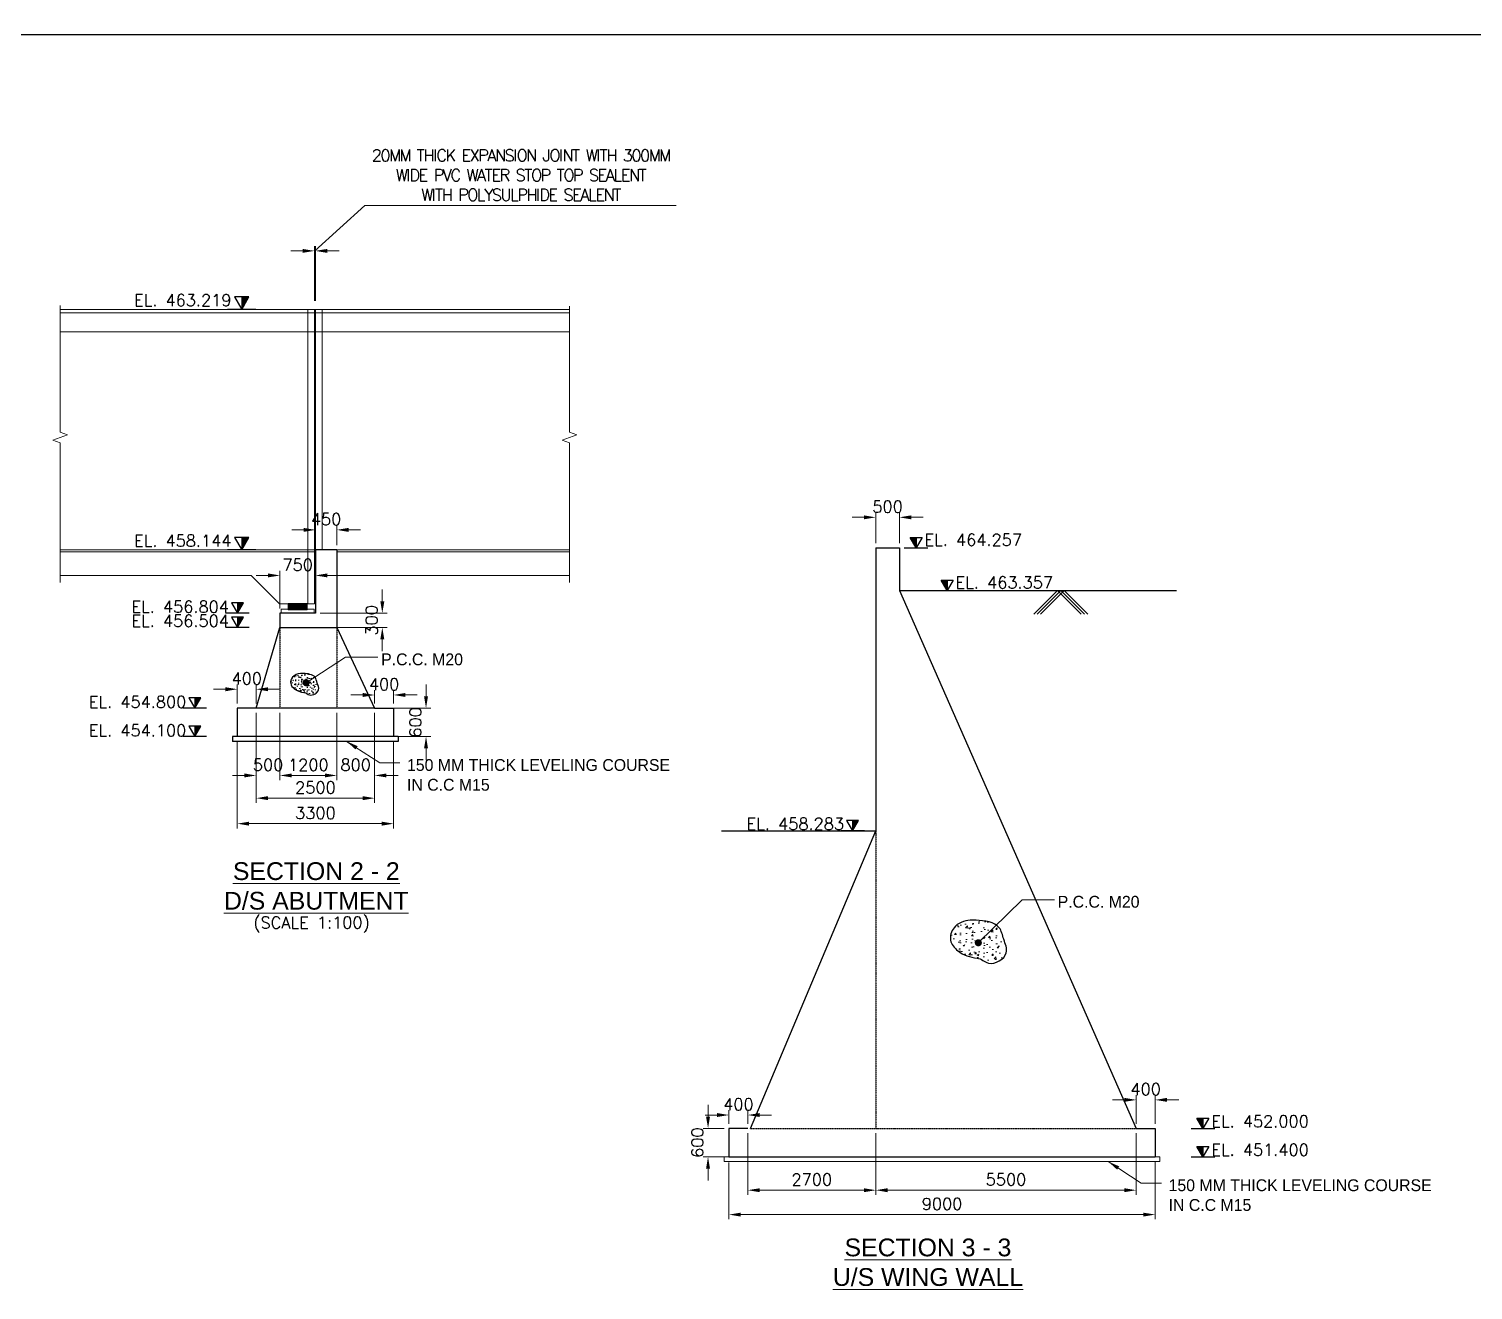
# Model space of a CAD drawing. Extents: x 2542500 to 2835796, y -294794 to -159040.
# Drawn here: x 2695415 to 2725910, y -255560 to -228938 of the extents above; entities that cross this region are included whole.
import ezdxf
from ezdxf.enums import TextEntityAlignment as Align

# ---------------------------------------------------------------- set-up
doc = ezdxf.new("R2010")
doc.units = 0
doc.header["$LTSCALE"] = 8
doc.header["$MEASUREMENT"] = 0
doc.header["$PDMODE"] = 35
doc.linetypes.add('DASHED', pattern=[0.75, 0.5, -0.25])
doc.linetypes.add('HIDDEN', pattern=[0.375, 0.25, -0.125])
doc.layers.get('0').update_dxf_attribs({"color": 22, "linetype": 'CONTINUOUS'})
doc.layers.get('DEFPOINTS').update_dxf_attribs({"linetype": 'CONTINUOUS'})
doc.layers.add('BASE PLATE', color=6, linetype='CONTINUOUS')
doc.layers.add('PUMP', color=4, linetype='CONTINUOUS')
for name, color, linetype, lineweight in [('BEARING', 150, 'CONTINUOUS', 20), ('CON-2', 1, 'CONTINUOUS', 30), ('HATCH SOLID', 253, 'CONTINUOUS', 5), ('LEVEL', 6, 'CONTINUOUS', 20), ('P.C.C', 105, 'CONTINUOUS', 9), ('R_DASHED', 183, 'HIDDEN', 9), ('R_DIMENSION', 8, 'CONTINUOUS', 15), ('R_HATCH SOLID', 253, 'CONTINUOUS', 5), ('R_TEXT G', 7, 'CONTINUOUS', 18), ('SEC MARK', 1, 'CONTINUOUS', 25), ('TEXT', 4, 'CONTINUOUS', 15)]:
    doc.layers.add(name, color=color, linetype=linetype, lineweight=lineweight)
doc.layers.add('R_HATCH', color=7, linetype='CONTINUOUS', lineweight=9, true_color=0xd1d1ff)
doc.styles.add('ARIEL', font='arial.ttf')
doc.styles.add('ROMANDS', font='romand.shx')
doc.styles.add('ROMANS', font='romans.shx')
doc.styles.get("Standard").update_dxf_attribs({"font": ''})
doc.styles.get('Standard').set_extended_font_data('Univers')
doc.dimstyles.new('DIM-75', dxfattribs={"dimscale": 75, "dimtxt": 2, "dimasz": 2, "dimexe": 1, "dimexo": 1, "dimgap": 1, "dimtad": 1, "dimdec": 0, "dimzin": 0, "dimdsep": 46, "dimtxsty": 'ROMANS', "dimcen": 1, "dimclrd": 256, "dimclre": 256, "dimclrt": 7, "dimadec": 0, "dimazin": 0, "dimtfac": 1, "dimtdec": 0, "dimtofl": 0, "dimtmove": 0, "dimatfit": 3, "dimfxl": 1, "dimtolj": 1, "dimtzin": 0, "dimlwd": 9, "dimlwe": 5, "dimarcsym": 0})
doc.dimstyles.new('DIM-75$0', dxfattribs={"dimscale": 75, "dimtxt": 2, "dimasz": 2, "dimexe": 1, "dimexo": 1, "dimgap": 1, "dimtad": 1, "dimdec": 0, "dimzin": 0, "dimdsep": 46, "dimtxsty": 'ROMANS', "dimcen": 1, "dimclrd": 256, "dimclre": 256, "dimclrt": 7, "dimadec": 0, "dimazin": 0, "dimtfac": 1, "dimtdec": 0, "dimtofl": 0, "dimtmove": 0, "dimatfit": 3, "dimfxl": 1, "dimtolj": 1, "dimtzin": 0, "dimlwd": 9, "dimlwe": 5, "dimarcsym": 0})

# ---------------------------------------------------------------- blocks, each defined once
blk = doc.blocks.new('A$C71181FDA')
at = {"layer": 'HATCH SOLID', "ltscale": 100}
blk.add_hatch(color=256, dxfattribs=at).paths.add_polyline_path([(948, 0), (948, 828), (474, 828)])
at = {"layer": 'SEC MARK'}
for p, q in [((0, 0), (1896, 0)), ((948, 828), (948, 0))]:
    blk.add_line(p, q, dxfattribs=at)
blk.add_lwpolyline([(948, 0), (474, 828), (1422, 828), (948, 0)], dxfattribs=at)
blk = doc.blocks.new('*D191')
at = {"layer": 'DEFPOINTS', "color": 0, "ltscale": 0.13}
for p in [(2701466, -239513), (2701466, -239933), (2701916, -239933)]:
    blk.add_point(p, dxfattribs=at)
at = {"layer": 'R_DIMENSION', "lineweight": 9, "ltscale": 0.13}
for p, q in [((2701216, -239513), (2700966, -239513)), ((2702166, -239513), (2702416, -239513))]:
    blk.add_line(p, q, dxfattribs=at)
at = {"layer": 'R_DIMENSION', "lineweight": 5, "ltscale": 0.13}
for p, q in [((2701466, -239833), (2701466, -239413)), ((2701916, -239833), (2701916, -239413))]:
    blk.add_line(p, q, dxfattribs=at)
at = {"layer": 'R_DIMENSION', "ltscale": 0.13}
for points in [[(2701216, -239472), (2701216, -239555), (2701466, -239513)], [(2702166, -239472), (2702166, -239555), (2701916, -239513)]]:
    blk.add_solid(points, dxfattribs=at)
at = {"layer": 'R_DIMENSION', "color": 7, "lineweight": 13, "ltscale": 0.13, "insert": (2701691, -239288), "char_height": 250, "attachment_point": 5, "style": 'ROMANS'}
blk.add_mtext('\\A1;450', dxfattribs=at)
blk = doc.blocks.new('*D192')
at = {"layer": 'DEFPOINTS', "color": 0, "ltscale": 0.13}
for p in [(2701466, -239933), (2701466, -240475), (2700716, -241273)]:
    blk.add_point(p, dxfattribs=at)
at = {"layer": 'R_DIMENSION', "lineweight": 5, "ltscale": 0.13}
for p, q in [((2701466, -240033), (2701466, -240575)), ((2700716, -241173), (2700716, -240375))]:
    blk.add_line(p, q, dxfattribs=at)
at = {"layer": 'R_DIMENSION', "lineweight": 9, "ltscale": 0.13}
for p, q in [((2700466, -240475), (2700216, -240475)), ((2701716, -240475), (2701966, -240475))]:
    blk.add_line(p, q, dxfattribs=at)
at = {"layer": 'R_DIMENSION', "ltscale": 0.13}
for points in [[(2700466, -240433), (2700466, -240516), (2700716, -240475)], [(2701716, -240433), (2701716, -240516), (2701466, -240475)]]:
    blk.add_solid(points, dxfattribs=at)
at = {"layer": 'R_DIMENSION', "color": 7, "lineweight": 13, "ltscale": 0.13, "insert": (2701091, -240250), "char_height": 250, "attachment_point": 5, "style": 'ROMANS'}
blk.add_mtext('\\A1;750', dxfattribs=at)
blk = doc.blocks.new('*D184')
at = {"layer": 'DEFPOINTS', "color": 0, "ltscale": 0.13}
for p in [(2701916, -243277), (2702716, -243277), (2701916, -244697)]:
    blk.add_point(p, dxfattribs=at)
at = {"layer": 'R_DIMENSION', "lineweight": 5, "ltscale": 0.13}
for p, q in [((2701916, -243377), (2701916, -244797)), ((2702716, -243377), (2702716, -244797))]:
    blk.add_line(p, q, dxfattribs=at)
at = {"layer": 'R_DIMENSION', "lineweight": 9, "ltscale": 0.13}
for p, q in [((2701666, -244697), (2701416, -244697)), ((2702966, -244697), (2703216, -244697))]:
    blk.add_line(p, q, dxfattribs=at)
at = {"layer": 'R_DIMENSION', "ltscale": 0.13}
for points in [[(2701666, -244655), (2701666, -244738), (2701916, -244697)], [(2702966, -244655), (2702966, -244738), (2702716, -244697)]]:
    blk.add_solid(points, dxfattribs=at)
at = {"layer": 'R_DIMENSION', "color": 7, "lineweight": 13, "ltscale": 0.13, "insert": (2702316, -244472), "char_height": 250, "attachment_point": 5, "style": 'ROMANS'}
blk.add_mtext('\\A1;800', dxfattribs=at)
blk = doc.blocks.new('*D185')
at = {"layer": 'DEFPOINTS', "color": 0, "ltscale": 0.13}
for p in [(2700716, -243277), (2701916, -243277), (2700716, -244697)]:
    blk.add_point(p, dxfattribs=at)
at = {"layer": 'R_DIMENSION', "lineweight": 5, "ltscale": 0.13}
for p, q in [((2700716, -243377), (2700716, -244797)), ((2701916, -243377), (2701916, -244797))]:
    blk.add_line(p, q, dxfattribs=at)
at = {"layer": 'R_DIMENSION', "lineweight": 9, "ltscale": 0.13}
blk.add_line((2701666, -244697), (2700966, -244697), dxfattribs=at)
at = {"layer": 'R_DIMENSION', "ltscale": 0.13}
for points in [[(2700966, -244655), (2700966, -244738), (2700716, -244697)], [(2701666, -244655), (2701666, -244738), (2701916, -244697)]]:
    blk.add_solid(points, dxfattribs=at)
at = {"layer": 'R_DIMENSION', "color": 7, "lineweight": 13, "ltscale": 0.13, "insert": (2701316, -244472), "char_height": 250, "attachment_point": 5, "style": 'ROMANS'}
blk.add_mtext('\\A1;1200', dxfattribs=at)
blk = doc.blocks.new('*D186')
at = {"layer": 'DEFPOINTS', "color": 0, "ltscale": 0.13}
for p in [(2700216, -243277), (2700716, -243277), (2700216, -244697)]:
    blk.add_point(p, dxfattribs=at)
at = {"layer": 'R_DIMENSION', "lineweight": 5, "ltscale": 0.13}
for p, q in [((2700216, -243377), (2700216, -244797)), ((2700716, -243377), (2700716, -244797))]:
    blk.add_line(p, q, dxfattribs=at)
at = {"layer": 'R_DIMENSION', "lineweight": 9, "ltscale": 0.13}
for p, q in [((2699966, -244697), (2699716, -244697)), ((2700966, -244697), (2701216, -244697))]:
    blk.add_line(p, q, dxfattribs=at)
at = {"layer": 'R_DIMENSION', "ltscale": 0.13}
for points in [[(2699966, -244655), (2699966, -244738), (2700216, -244697)], [(2700966, -244655), (2700966, -244738), (2700716, -244697)]]:
    blk.add_solid(points, dxfattribs=at)
at = {"layer": 'R_DIMENSION', "color": 7, "lineweight": 13, "ltscale": 0.13, "insert": (2700466, -244472), "char_height": 250, "attachment_point": 5, "style": 'ROMANS'}
blk.add_mtext('\\A1;500', dxfattribs=at)
blk = doc.blocks.new('*D187')
at = {"layer": 'DEFPOINTS', "color": 0, "ltscale": 0.13}
for p in [(2703116, -242998), (2702716, -243277), (2703116, -243277)]:
    blk.add_point(p, dxfattribs=at)
at = {"layer": 'R_DIMENSION', "lineweight": 9, "ltscale": 0.13}
for p, q in [((2702466, -242998), (2702216, -242998)), ((2703366, -242998), (2703616, -242998))]:
    blk.add_line(p, q, dxfattribs=at)
at = {"layer": 'R_DIMENSION', "lineweight": 5, "ltscale": 0.13}
for p, q in [((2702716, -243177), (2702716, -242898)), ((2703116, -243177), (2703116, -242898))]:
    blk.add_line(p, q, dxfattribs=at)
at = {"layer": 'R_DIMENSION', "ltscale": 0.13}
for points in [[(2702466, -242956), (2702466, -243040), (2702716, -242998)], [(2703366, -242956), (2703366, -243040), (2703116, -242998)]]:
    blk.add_solid(points, dxfattribs=at)
at = {"layer": 'R_DIMENSION', "color": 7, "lineweight": 13, "ltscale": 0.13, "insert": (2702916, -242773), "char_height": 250, "attachment_point": 5, "style": 'ROMANS'}
blk.add_mtext('\\A1;400', dxfattribs=at)
blk = doc.blocks.new('*D188')
at = {"layer": 'DEFPOINTS', "color": 0, "ltscale": 0.13}
for p in [(2699816, -242877), (2699816, -243277), (2700216, -243277)]:
    blk.add_point(p, dxfattribs=at)
at = {"layer": 'R_DIMENSION', "lineweight": 9, "ltscale": 0.13}
for p, q in [((2699566, -242877), (2699316, -242877)), ((2700466, -242877), (2700716, -242877))]:
    blk.add_line(p, q, dxfattribs=at)
at = {"layer": 'R_DIMENSION', "lineweight": 5, "ltscale": 0.13}
for p, q in [((2699816, -243177), (2699816, -242777)), ((2700216, -243177), (2700216, -242777))]:
    blk.add_line(p, q, dxfattribs=at)
at = {"layer": 'R_DIMENSION', "ltscale": 0.13}
for points in [[(2699566, -242835), (2699566, -242919), (2699816, -242877)], [(2700466, -242835), (2700466, -242919), (2700216, -242877)]]:
    blk.add_solid(points, dxfattribs=at)
at = {"layer": 'R_DIMENSION', "color": 7, "lineweight": 13, "ltscale": 0.13, "insert": (2700016, -242652), "char_height": 250, "attachment_point": 5, "style": 'ROMANS'}
blk.add_mtext('\\A1;400', dxfattribs=at)
blk = doc.blocks.new('*D189')
at = {"layer": 'DEFPOINTS', "color": 0, "ltscale": 0.13}
for p in [(2699816, -243877), (2703116, -243877), (2699816, -245714)]:
    blk.add_point(p, dxfattribs=at)
at = {"layer": 'R_DIMENSION', "lineweight": 5, "ltscale": 0.13}
for p, q in [((2699816, -243977), (2699816, -245814)), ((2703116, -243977), (2703116, -245814))]:
    blk.add_line(p, q, dxfattribs=at)
at = {"layer": 'R_DIMENSION', "lineweight": 9, "ltscale": 0.13}
blk.add_line((2702866, -245714), (2700066, -245714), dxfattribs=at)
at = {"layer": 'R_DIMENSION', "ltscale": 0.13}
for points in [[(2700066, -245673), (2700066, -245756), (2699816, -245714)], [(2702866, -245673), (2702866, -245756), (2703116, -245714)]]:
    blk.add_solid(points, dxfattribs=at)
at = {"layer": 'R_DIMENSION', "color": 7, "lineweight": 13, "ltscale": 0.13, "insert": (2701466, -245489), "char_height": 250, "attachment_point": 5, "style": 'ROMANS'}
blk.add_mtext('\\A1;3300', dxfattribs=at)
blk = doc.blocks.new('*D190')
at = {"layer": 'DEFPOINTS', "color": 0, "ltscale": 0.13}
for p in [(2700216, -243277), (2702716, -243277), (2700216, -245176)]:
    blk.add_point(p, dxfattribs=at)
at = {"layer": 'R_DIMENSION', "lineweight": 5, "ltscale": 0.13}
for p, q in [((2700216, -243377), (2700216, -245276)), ((2702716, -243377), (2702716, -245276))]:
    blk.add_line(p, q, dxfattribs=at)
at = {"layer": 'R_DIMENSION', "lineweight": 9, "ltscale": 0.13}
blk.add_line((2702466, -245176), (2700466, -245176), dxfattribs=at)
at = {"layer": 'R_DIMENSION', "ltscale": 0.13}
for points in [[(2700466, -245134), (2700466, -245218), (2700216, -245176)], [(2702466, -245134), (2702466, -245218), (2702716, -245176)]]:
    blk.add_solid(points, dxfattribs=at)
at = {"layer": 'R_DIMENSION', "color": 7, "lineweight": 13, "ltscale": 0.13, "insert": (2701466, -244951), "char_height": 250, "attachment_point": 5, "style": 'ROMANS'}
blk.add_mtext('\\A1;2500', dxfattribs=at)
blk = doc.blocks.new('*D194')
at = {"layer": 'DEFPOINTS', "color": 0, "ltscale": 0.13}
for p in [(2701466, -241273), (2701466, -241573), (2702878, -241573)]:
    blk.add_point(p, dxfattribs=at)
at = {"layer": 'R_DIMENSION', "lineweight": 9, "ltscale": 0.13}
for p, q in [((2702878, -241023), (2702878, -240773)), ((2702878, -241823), (2702878, -242073))]:
    blk.add_line(p, q, dxfattribs=at)
at = {"layer": 'R_DIMENSION', "lineweight": 5, "ltscale": 0.13}
for p, q in [((2701566, -241273), (2702978, -241273)), ((2701566, -241573), (2702978, -241573))]:
    blk.add_line(p, q, dxfattribs=at)
at = {"layer": 'R_DIMENSION', "ltscale": 0.13}
for points in [[(2702836, -241023), (2702920, -241023), (2702878, -241273)], [(2702836, -241823), (2702920, -241823), (2702878, -241573)]]:
    blk.add_solid(points, dxfattribs=at)
at = {"layer": 'R_DIMENSION', "color": 7, "lineweight": 13, "ltscale": 0.13, "insert": (2702653, -241423), "char_height": 250, "attachment_point": 5, "rotation": 90, "style": 'ROMANS'}
blk.add_mtext('\\A1;300', dxfattribs=at)
blk = doc.blocks.new('*D196')
at = {"layer": 'DEFPOINTS', "color": 0, "ltscale": 0.13}
for p in [(2702916, -243277), (2702916, -243877), (2703801, -243877)]:
    blk.add_point(p, dxfattribs=at)
at = {"layer": 'R_DIMENSION', "lineweight": 9, "ltscale": 0.13}
for p, q in [((2703801, -243027), (2703801, -242777)), ((2703801, -244127), (2703801, -244377))]:
    blk.add_line(p, q, dxfattribs=at)
at = {"layer": 'R_DIMENSION', "lineweight": 5, "ltscale": 0.13}
for p, q in [((2703016, -243277), (2703901, -243277)), ((2703016, -243877), (2703901, -243877))]:
    blk.add_line(p, q, dxfattribs=at)
at = {"layer": 'R_DIMENSION', "ltscale": 0.13}
for points in [[(2703759, -243027), (2703843, -243027), (2703801, -243277)], [(2703759, -244127), (2703843, -244127), (2703801, -243877)]]:
    blk.add_solid(points, dxfattribs=at)
at = {"layer": 'R_DIMENSION', "color": 7, "lineweight": 13, "ltscale": 0.13, "insert": (2703576, -243577), "char_height": 250, "attachment_point": 5, "rotation": 90, "style": 'ROMANS'}
blk.add_mtext('\\A1;600', dxfattribs=at)
blk = doc.blocks.new('*D209')
at = {"layer": 'DEFPOINTS', "color": 0, "ltscale": 0.13}
for p in [(2710597, -252147), (2713297, -252147), (2713297, -253451)]:
    blk.add_point(p, dxfattribs=at)
at = {"layer": 'R_DIMENSION', "lineweight": 5, "ltscale": 0.13}
for p, q in [((2710597, -252247), (2710597, -253551)), ((2713297, -252247), (2713297, -253551))]:
    blk.add_line(p, q, dxfattribs=at)
at = {"layer": 'R_DIMENSION', "lineweight": 9, "ltscale": 0.13}
blk.add_line((2710847, -253451), (2713047, -253451), dxfattribs=at)
at = {"layer": 'R_DIMENSION', "ltscale": 0.13}
for points in [[(2710847, -253410), (2710847, -253493), (2710597, -253451)], [(2713047, -253410), (2713047, -253493), (2713297, -253451)]]:
    blk.add_solid(points, dxfattribs=at)
at = {"layer": 'R_DIMENSION', "color": 7, "lineweight": 13, "ltscale": 0.13, "insert": (2711947, -253226), "char_height": 250, "attachment_point": 5, "style": 'ROMANS'}
blk.add_mtext('\\A1;2700', dxfattribs=at)
blk = doc.blocks.new('*D210')
at = {"layer": 'DEFPOINTS', "color": 0, "ltscale": 0.13}
for p in [(2713297, -252147), (2718797, -252147), (2718797, -253451)]:
    blk.add_point(p, dxfattribs=at)
at = {"layer": 'R_DIMENSION', "lineweight": 5, "ltscale": 0.13}
for p, q in [((2713297, -252247), (2713297, -253551)), ((2718797, -252247), (2718797, -253551))]:
    blk.add_line(p, q, dxfattribs=at)
at = {"layer": 'R_DIMENSION', "lineweight": 9, "ltscale": 0.13}
blk.add_line((2713547, -253451), (2718547, -253451), dxfattribs=at)
at = {"layer": 'R_DIMENSION', "ltscale": 0.13}
for points in [[(2713547, -253410), (2713547, -253493), (2713297, -253451)], [(2718547, -253410), (2718547, -253493), (2718797, -253451)]]:
    blk.add_solid(points, dxfattribs=at)
at = {"layer": 'R_DIMENSION', "color": 7, "lineweight": 13, "ltscale": 0.13, "insert": (2716047, -253226), "char_height": 250, "attachment_point": 5, "style": 'ROMANS'}
blk.add_mtext('\\A1;5500', dxfattribs=at)
blk = doc.blocks.new('*D211')
at = {"layer": 'DEFPOINTS', "color": 0, "ltscale": 0.13}
for p in [(2719197, -251545), (2718797, -252147), (2719197, -252147)]:
    blk.add_point(p, dxfattribs=at)
at = {"layer": 'R_DIMENSION', "lineweight": 9, "ltscale": 0.13}
for p, q in [((2718547, -251545), (2718297, -251545)), ((2719447, -251545), (2719697, -251545))]:
    blk.add_line(p, q, dxfattribs=at)
at = {"layer": 'R_DIMENSION', "lineweight": 5, "ltscale": 0.13}
for p, q in [((2718797, -252047), (2718797, -251445)), ((2719197, -252047), (2719197, -251445))]:
    blk.add_line(p, q, dxfattribs=at)
at = {"layer": 'R_DIMENSION', "ltscale": 0.13}
for points in [[(2718547, -251503), (2718547, -251586), (2718797, -251545)], [(2719447, -251503), (2719447, -251586), (2719197, -251545)]]:
    blk.add_solid(points, dxfattribs=at)
at = {"layer": 'R_DIMENSION', "color": 7, "lineweight": 13, "ltscale": 0.13, "insert": (2718997, -251320), "char_height": 250, "attachment_point": 5, "style": 'ROMANS'}
blk.add_mtext('\\A1;400', dxfattribs=at)
blk = doc.blocks.new('*D212')
at = {"layer": 'DEFPOINTS', "color": 0, "ltscale": 0.13}
for p in [(2710197, -251864), (2710197, -252147), (2710597, -252147)]:
    blk.add_point(p, dxfattribs=at)
at = {"layer": 'R_DIMENSION', "lineweight": 9, "ltscale": 0.13}
for p, q in [((2709947, -251864), (2709697, -251864)), ((2710847, -251864), (2711097, -251864))]:
    blk.add_line(p, q, dxfattribs=at)
at = {"layer": 'R_DIMENSION', "lineweight": 5, "ltscale": 0.13}
for p, q in [((2710197, -252047), (2710197, -251764)), ((2710597, -252047), (2710597, -251764))]:
    blk.add_line(p, q, dxfattribs=at)
at = {"layer": 'R_DIMENSION', "ltscale": 0.13}
for points in [[(2709947, -251823), (2709947, -251906), (2710197, -251864)], [(2710847, -251823), (2710847, -251906), (2710597, -251864)]]:
    blk.add_solid(points, dxfattribs=at)
at = {"layer": 'R_DIMENSION', "color": 7, "lineweight": 13, "ltscale": 0.13, "insert": (2710397, -251639), "char_height": 250, "attachment_point": 5, "style": 'ROMANS'}
blk.add_mtext('\\A1;400', dxfattribs=at)
blk = doc.blocks.new('*D213')
at = {"layer": 'DEFPOINTS', "color": 0, "ltscale": 0.13}
for p in [(2710197, -252147), (2709756, -252747), (2710197, -252747)]:
    blk.add_point(p, dxfattribs=at)
at = {"layer": 'R_DIMENSION', "lineweight": 9, "ltscale": 0.13}
for p, q in [((2709756, -251897), (2709756, -251647)), ((2709756, -252997), (2709756, -253247))]:
    blk.add_line(p, q, dxfattribs=at)
at = {"layer": 'R_DIMENSION', "lineweight": 5, "ltscale": 0.13}
for p, q in [((2710097, -252147), (2709656, -252147)), ((2710097, -252747), (2709656, -252747))]:
    blk.add_line(p, q, dxfattribs=at)
at = {"layer": 'R_DIMENSION', "ltscale": 0.13}
for points in [[(2709714, -251897), (2709797, -251897), (2709756, -252147)], [(2709714, -252997), (2709797, -252997), (2709756, -252747)]]:
    blk.add_solid(points, dxfattribs=at)
at = {"layer": 'R_DIMENSION', "color": 7, "lineweight": 13, "ltscale": 0.13, "insert": (2709531, -252447), "char_height": 250, "attachment_point": 5, "rotation": 90, "style": 'ROMANS'}
blk.add_mtext('\\A1;600', dxfattribs=at)
blk = doc.blocks.new('*D214')
at = {"layer": 'DEFPOINTS', "color": 0, "ltscale": 0.13}
for p in [(2710197, -252764), (2719197, -252747), (2719197, -253966)]:
    blk.add_point(p, dxfattribs=at)
at = {"layer": 'R_DIMENSION', "lineweight": 5, "ltscale": 0.13}
for p, q in [((2710197, -252864), (2710197, -254066)), ((2719197, -252847), (2719197, -254066))]:
    blk.add_line(p, q, dxfattribs=at)
at = {"layer": 'R_DIMENSION', "lineweight": 9, "ltscale": 0.13}
blk.add_line((2710447, -253966), (2718947, -253966), dxfattribs=at)
at = {"layer": 'R_DIMENSION', "ltscale": 0.13}
for points in [[(2710447, -253925), (2710447, -254008), (2710197, -253966)], [(2718947, -253925), (2718947, -254008), (2719197, -253966)]]:
    blk.add_solid(points, dxfattribs=at)
at = {"layer": 'R_DIMENSION', "color": 7, "lineweight": 13, "ltscale": 0.13, "insert": (2714697, -253741), "char_height": 250, "attachment_point": 5, "style": 'ROMANS'}
blk.add_mtext('\\A1;9000', dxfattribs=at)
blk = doc.blocks.new('*D215')
at = {"layer": 'DEFPOINTS', "color": 0, "ltscale": 0.13}
for p in [(2713797, -239248), (2713297, -239894), (2713797, -239894)]:
    blk.add_point(p, dxfattribs=at)
at = {"layer": 'R_DIMENSION', "lineweight": 9, "ltscale": 0.13}
for p, q in [((2713047, -239248), (2712797, -239248)), ((2714047, -239248), (2714297, -239248))]:
    blk.add_line(p, q, dxfattribs=at)
at = {"layer": 'R_DIMENSION', "lineweight": 5, "ltscale": 0.13}
for p, q in [((2713297, -239794), (2713297, -239148)), ((2713797, -239794), (2713797, -239148))]:
    blk.add_line(p, q, dxfattribs=at)
at = {"layer": 'R_DIMENSION', "ltscale": 0.13}
for points in [[(2713047, -239207), (2713047, -239290), (2713297, -239248)], [(2714047, -239207), (2714047, -239290), (2713797, -239248)]]:
    blk.add_solid(points, dxfattribs=at)
at = {"layer": 'R_DIMENSION', "color": 7, "lineweight": 13, "ltscale": 0.13, "insert": (2713547, -239023), "char_height": 250, "attachment_point": 5, "style": 'ROMANS'}
blk.add_mtext('\\A1;500', dxfattribs=at)
blk = doc.blocks.new('A$C047D43C6')
at = {"lineweight": 13, "ltscale": 0.13, "flags": 128}
for points in [[(-5385, 450), (-5385, 3397), (-5231, 3453), (-5540, 3566), (-5385, 3622), (-5385, 6282)], [(-5385, 6215), (-20, 6215)], [(-5385, 6215), (-20, 6215)], [(-5385, 6140), (-20, 6140)], [(-20, 6140), (-5385, 6140)], [(-20, 6215), (-20, 0)], [(0, 6215), (0, 0)], [(0, 6215), (5373, 6215)], [(5373, 6140), (0, 6140)], [(5373, 450), (5373, 3397), (5527, 3453), (5218, 3566), (5373, 3622), (5373, 6297)], [(-5385, 5740), (-20, 5740)], [(-20, 5740), (-5385, 5740)], [(5373, 5740), (0, 5740)], [(-5385, 1140), (-20, 1140)], [(-5385, 1100), (-470, 1100)], [(-470, 1140), (-470, 600)], [(5373, 1140), (0, 1140)], [(5373, 1100), (0, 1100)], [(-5385, 600), (-470, 600)], [(1340, 600), (740, 0)], [(5373, 600), (1340, 600)], [(740, 0), (0, 0)]]:
    blk.add_lwpolyline(points, dxfattribs=at)
at = {"layer": 'R_DASHED', "flags": 128}
blk.add_lwpolyline([(-160, 1140), (-160, 6215), (140, 6215), (140, 0), (0, 0)], dxfattribs=at)
blk = doc.blocks.new('*D316')
at = {"layer": 'DEFPOINTS', "color": 0, "ltscale": 0.13}
for p in [(2701466, -233624), (2701446, -234775), (2701466, -234775)]:
    blk.add_point(p, dxfattribs=at)
at = {"layer": 'R_DIMENSION', "lineweight": 9, "ltscale": 0.13}
for p, q in [((2701456, -233624), (2702511, -232667)), ((2702511, -232667), (2709083, -232667)), ((2701196, -233624), (2700946, -233624)), ((2701446, -233624), (2701466, -233624)), ((2701716, -233624), (2701966, -233624))]:
    blk.add_line(p, q, dxfattribs=at)
at = {"layer": 'R_DIMENSION', "lineweight": 5, "ltscale": 0.13}
for p, q in [((2701446, -234675), (2701446, -233524)), ((2701466, -234675), (2701466, -233524))]:
    blk.add_line(p, q, dxfattribs=at)
at = {"layer": 'R_DIMENSION', "ltscale": 0.13}
for points in [[(2701196, -233583), (2701196, -233666), (2701446, -233624)], [(2701716, -233583), (2701716, -233666), (2701466, -233624)]]:
    blk.add_solid(points, dxfattribs=at)
at = {"layer": 'R_DIMENSION', "color": 7, "lineweight": 13, "ltscale": 0.13, "insert": (2705797, -232025), "char_height": 250, "attachment_point": 5, "style": 'ROMANS'}
blk.add_mtext('\\A1;{\\T0.75;20MM THICK EXPANSION JOINT WITH 300MM \\PWIDE PVC WATER STOP TOP SEALENT \\PWITH POLYSULPHIDE SEALENT}', dxfattribs=at)

msp = doc.modelspace()

# ---------------------------------------------------------------- hatches: boundary and pattern name
at = {"layer": 'R_HATCH', "lineweight": 13, "ltscale": 0.13}
h = msp.add_hatch(dxfattribs=at)
h.set_pattern_fill('AR-CONC,_O', color=256, scale=25)
h.set_pattern_definition([(50, (1359883.34, -120553.92), (179.315046, -15.688034), [18.75, -206.25]), (355, (1359883.34, -120553.92), (-34.687833, 188.048033), [15, -165]), (100.4514, (1359898.29, -120555.23), (144.627345, 172.359886), [15.935047, -175.285528]), (46.1842, (1359883.34, -120503.92), (266.810262, -41.379754), [28.125, -309.375]), (96.6356, (1359905.58, -120507.37), (233.665676, 243.52947), [23.90257, -262.92825]), (351.1842, (1359883.34, -120503.92), (233.665486, 243.52965), [22.5, -247.5]), (21, (1359908.34, -120516.42), (149.226763, -100.654723), [18.75, -206.25]), (326, (1359908.34, -120516.42), (60.828833, 181.287511), [15, -165]), (71.4514, (1359920.78, -120524.81), (210.055657, 80.632624), [15.935047, -175.285528]), (37.5, (1359883.34, -120553.924), (3.0399638, 83.2234635), [0, -163, 0, -167.5, 0, -165.625]), (7.5, (1359883.34, -120553.92), (65.7673844, 98.602928), [0, -95.5, 0, -159.25, 0, -63.125]), (327.5, (1359827.59, -120553.924), (133.455609, -5.638718), [0, -62.5, 0, -195, 0, -258.75]), (317.5, (1359802.59, -120553.92), (145.796542, 25.026246), [0, -81.25, 0, -129.5, 0, -183.75])])
edge = h.paths.add_edge_path()
edge.add_spline(control_points=[(2701456.9, -242624.7), (2701409, -242561.5), (2701274.6, -242545.2), (2701109.5, -242540.7), (2700971.4, -242591.7), (2700920.1, -242760.7), (2701033.5, -242899.6), (2701150.7, -242936.7), (2701222.8, -242944.8), (2701266.2, -242949.7), (2701327.5, -243017.7), (2701421.1, -242995.2), (2701456.9, -242974.6)], knot_values=[2763.7906785, 2763.7906785, 2763.7906785, 2763.7906785, 3278.2084921, 3403.9366422, 3781.4761906, 4051.3796751, 4322.6914465, 4757.7698393, 4757.7698393, 4757.7698393, 5019.8300207, 5236.7263335, 5236.7263335, 5236.7263335, 5236.7263335], degree=3, periodic=0)
edge.add_line((2701456.9, -242974.6), (2701456.9, -242624.7))
edge = h.paths.add_edge_path()
edge.add_spline(control_points=[(2701456.9, -242974.6), (2701492.8, -242953.9), (2701561.5, -242881), (2701500.1, -242751.9), (2701481.2, -242656.7), (2701456.9, -242624.7)], knot_values=[1993.9791608, 1993.9791608, 1993.9791608, 1993.9791608, 2211.3936146, 2503.4861022, 2763.7906785, 2763.7906785, 2763.7906785, 2763.7906785], degree=3, periodic=0)
edge.add_line((2701456.9, -242624.7), (2701456.9, -242974.6))
h = msp.add_hatch(dxfattribs=at)
h.set_pattern_fill('AR-CONC,_O', color=256, scale=50)
h.set_pattern_definition([(50, (32757.52, -3770.82), (358.63009, -31.376067), [37.5, -412.5]), (355, (32757.5, -3770.82), (-69.375667, 376.096067), [30, -330]), (100.4514, (32787.4, -3773.44), (289.25469, 344.71977), [31.870095, -350.571056]), (46.1842, (32757.5, -3670.8), (533.620524, -82.75951), [56.25, -618.75]), (96.6356, (32802, -3677.7), (467.33135, 487.05894), [47.80514, -525.8565]), (351.1842, (32757.5, -3670.8), (467.33097, 487.0593), [45, -495]), (21, (32807.52, -3695.82), (298.453526, -201.309445), [37.5, -412.5]), (326, (32807.5, -3695.82), (121.657666, 362.575023), [30, -330]), (71.4514, (32832.4, -3712.6), (420.111314, 161.26525), [31.870095, -350.571056]), (37.5, (32757.52, -3770.82), (6.0799277, 166.446927), [0, -326, 0, -335, 0, -331.25]), (7.5, (32757.52, -3770.82), (131.534769, 197.205856), [0, -191, 0, -318.5, 0, -126.25]), (327.5, (32646.02, -3770.82), (266.911218, -11.277436), [0, -125, 0, -390, 0, -517.5]), (317.5, (32596.02, -3770.82), (291.593085, 50.052491), [0, -162.5, 0, -259, 0, -367.5])])
edge = h.paths.add_edge_path()
edge.add_spline(control_points=[(2715904.7, -247912.5), (2715808.8, -247786), (2715540, -247753.4), (2715209.9, -247744.3), (2714933.7, -247846.3), (2714830.9, -248184.4), (2715057.8, -248462.3), (2715292.3, -248536.3), (2715436.4, -248552.6), (2715523.2, -248562.4), (2715645.8, -248698.5), (2715833, -248653.4), (2715904.7, -248612.2)], knot_values=[2763.7906785, 2763.7906785, 2763.7906785, 2763.7906785, 3278.2084921, 3403.9366422, 3781.4761906, 4051.3796751, 4322.6914465, 4757.7698393, 4757.7698393, 4757.7698393, 5019.8300207, 5236.7263335, 5236.7263335, 5236.7263335, 5236.7263335], degree=3, periodic=0)
edge.add_line((2715904.7, -248612.2), (2715904.7, -247912.5))
edge = h.paths.add_edge_path()
edge.add_spline(control_points=[(2715904.7, -248612.2), (2715976.5, -248570.9), (2716113.8, -248424.9), (2715991, -248166.8), (2715953.2, -247976.5), (2715904.7, -247912.5)], knot_values=[1993.9791608, 1993.9791608, 1993.9791608, 1993.9791608, 2211.3936146, 2503.4861022, 2763.7906785, 2763.7906785, 2763.7906785, 2763.7906785], degree=3, periodic=0)
edge.add_line((2715904.7, -247912.5), (2715904.7, -248612.2))

# ---------------------------------------------------------------- linework, layer by layer
for p, q in [((2701916.3, -239933.3), (2701466.3, -239933.3)), ((2701466.3, -239933.3), (2701466.3, -241273.3)), ((2701916.3, -239933.3), (2701916.3, -241573.3)), ((2713297.4, -239894.5), (2713797.4, -239894.5)), ((2713297.4, -239894.5), (2713297.4, -240794.5)), ((2713797.4, -239894.5), (2713797.4, -240794.5)), ((2713297.4, -240794.5), (2713297.4, -245868.5)), ((2713797.4, -240794.5), (2719647.4, -240794.5)), ((2713797.4, -240794.5), (2718797.4, -252147.5)), ((2717132.3, -240794.5), (2716632.3, -241294.5)), ((2717202.8, -240794.5), (2716702.8, -241294.5)), ((2717275.3, -240794.5), (2716775.3, -241294.5)), ((2717132.3, -240794.5), (2717632.3, -241294.5)), ((2717202.8, -240794.5), (2717702.8, -241294.5)), ((2717275.3, -240794.5), (2717775.3, -241294.5)), ((2701466.3, -241273.3), (2700716.3, -241273.3)), ((2700716.3, -241273.3), (2700716.3, -241573.3)), ((2700216.3, -243277.3), (2700716.3, -241573.3)), ((2700716.3, -241573.3), (2701916.3, -241573.3)), ((2701916.3, -241573.3), (2702716.3, -243277.3)), ((2700216.3, -243277.3), (2699816.3, -243277.3)), ((2699816.3, -243277.3), (2699816.3, -243877.3)), ((2702716.3, -243277.3), (2700216.3, -243277.3)), ((2702716.3, -243277.3), (2703116.3, -243277.3)), ((2703116.3, -243277.3), (2703116.3, -243877.3)), ((2699716.3, -243877.3), (2699716.3, -243977.3)), ((2703216.3, -243877.3), (2699716.3, -243877.3)), ((2703216.3, -243877.3), (2703216.3, -243977.3)), ((2703216.3, -243977.3), (2699716.3, -243977.3)), ((2710039.3, -245868.5), (2713297.4, -245868.5)), ((2710655.4, -252147.5), (2713297.4, -245868.5)), ((2710597.4, -252147.5), (2710197.4, -252147.5)), ((2710197.4, -252147.5), (2710197.4, -252747.5)), ((2718797.4, -252147.5), (2719197.4, -252147.5)), ((2719197.4, -252147.5), (2719197.4, -252747.5)), ((2710197.4, -252747.5), (2719197.4, -252747.5))]:
    msp.add_line(p, q)
at = {"color": 4}
msp.add_lwpolyline([(2675542.4, -229055.3), (2783118, -229055.3), (2783118, -286123.7), (2675542.4, -286123.7)], close=True, dxfattribs=at)
at = {"start_tangent": (-0.993671, 0.1123297), "end_tangent": (-0.993671, 0.1123297)}
for points in [[(2701222.8, -242944.8), (2701019.6, -242867), (2700943.3, -242754.8), (2700979.2, -242624.7), (2701149.9, -242544), (2701212.7, -242544), (2701456.9, -242624.7), (2701504.6, -242745.9), (2701531.5, -242889.4), (2701342.9, -242997.1), (2701222.8, -242944.8)], [(2715436.4, -248552.6), (2715030.1, -248396.9), (2714877.4, -248172.6), (2714949.3, -247912.5), (2715290.5, -247751), (2715416.3, -247751), (2715904.7, -247912.5), (2716000, -248154.7), (2716053.9, -248441.8), (2715676.7, -248657.1), (2715436.4, -248552.6)]]:
    msp.add_spline(points, degree=3, dxfattribs=at)
at = {"layer": 'BASE PLATE'}
msp.add_lwpolyline([(2701291.3, -241073.3), (2700891.3, -241073.3), (2700891.3, -241195.3), (2701291.3, -241195.3)], close=True, dxfattribs=at)
at = {"layer": 'BEARING'}
for p, q in [((2700885.3, -241189.3), (2700741.3, -241189.3)), ((2700741.3, -241273.3), (2700741.3, -241189.3)), ((2700891.3, -241195.3), (2700885.3, -241189.3)), ((2701291.3, -241195.3), (2700891.3, -241195.3)), ((2701297.3, -241189.3), (2701291.3, -241195.3)), ((2701441.3, -241189.3), (2701297.3, -241189.3)), ((2701441.3, -241273.3), (2701441.3, -241189.3)), ((2700741.3, -241273.3), (2701441.3, -241273.3))]:
    msp.add_line(p, q, dxfattribs=at)
at = {"layer": 'CON-2', "linetype": 'DASHED'}
for p, q in [((2700716.3, -241573.3), (2700716.3, -243277.3)), ((2701916.3, -241573.3), (2701916.3, -243277.3)), ((2713297.4, -245868.5), (2713297.4, -252147.5)), ((2710655.4, -252147.5), (2718797.4, -252147.5))]:
    msp.add_line(p, q, dxfattribs=at)
at = {"layer": 'P.C.C'}
msp.add_lwpolyline([(2710097.4, -252747.5), (2719297.4, -252747.5), (2719297.4, -252847.5), (2710097.4, -252847.5)], close=True, dxfattribs=at)
at = {"layer": 'R_HATCH SOLID', "flags": 128}
for points in [[(2700898.8, -241077.3), (2701283.8, -241077.3), (2701283.8, -241083.3), (2700898.8, -241083.3)], [(2700898.8, -241101.3), (2701283.8, -241101.3), (2701283.8, -241095.3), (2700898.8, -241095.3)], [(2700898.8, -241119.3), (2701283.8, -241119.3), (2701283.8, -241113.3), (2700898.8, -241113.3)], [(2700898.8, -241137.3), (2701283.8, -241137.3), (2701283.8, -241131.3), (2700898.8, -241131.3)], [(2700898.8, -241155.3), (2701283.8, -241155.3), (2701283.8, -241149.3), (2700898.8, -241149.3)], [(2700898.8, -241173.3), (2701283.8, -241173.3), (2701283.8, -241167.3), (2700898.8, -241167.3)], [(2700898.8, -241191.3), (2701283.8, -241191.3), (2701283.8, -241185.3), (2700898.8, -241185.3)]]:
    msp.add_lwpolyline(points, close=True, dxfattribs=at)

# ---------------------------------------------------------------- block references
at = {"xscale": -1}
msp.add_blockref('A$C047D43C6', (2701446.3, -241073.3), dxfattribs=at)
at = {"layer": 'PUMP'}
for p, xscale, yscale, zscale in [((2700209.6, -234858.3), -0.3170279535305767, 0.3170279535305767, 0.3170279535305767), ((2700209.6, -239933.3), -0.3170279535305767, 0.3170279535305767, 0.3170279535305767), ((2713898, -239894.5), 0.2641899612754806, 0.2641899612754806, 0.2641899612754806), ((2714553.7, -240794.5), 0.2641899612754806, 0.2641899612754806, 0.2641899612754806), ((2700069.2, -241273.3), -0.2641899612754806, 0.2641899612754806, 0.2641899612754806), ((2700069.2, -241573.3), -0.2641899612754806, 0.2641899612754806, 0.2641899612754806), ((2699169.2, -243277.3), -0.2641899612754806, 0.2641899612754806, 0.2641899612754806), ((2699169.2, -243877.3), -0.2641899612754806, 0.2641899612754806, 0.2641899612754806), ((2713057.8, -245868.5), -0.2641899612754806, 0.2641899612754806, 0.2641899612754806), ((2719953.7, -252147.5), 0.2641899612754806, 0.2641899612754806, 0.2641899612754806), ((2719953.7, -252747.5), 0.2641899612754806, 0.2641899612754806, 0.2641899612754806)]:
    msp.add_blockref('A$C71181FDA', p, dxfattribs=dict(at, xscale=xscale, yscale=yscale, zscale=zscale))

# ---------------------------------------------------------------- texts
at = {"layer": 'LEVEL', "char_height": 250, "style": 'ROMANDS'}
for s, insert, attachment_point in [('EL. 463.219', (2699692.9, -234540.9), 3), ('EL. 458.144', (2699692.9, -239615.9), 3), ('EL. 464.257', (2714327.9, -239599), 1), ('EL. 463.357', (2714983.6, -240499), 1), ('EL. 456.804', (2699639.3, -241009.5), 3), ('EL. 456.504', (2699639.3, -241309.5), 3), ('EL. 454.800', (2698739.3, -243020.5), 3), ('EL. 454.100', (2698739.3, -243620.5), 3), ('EL. 458.283', (2712627.8, -245594.5), 3), ('EL. 452.000', (2720383.6, -251872.3), 1), ('EL. 451.400', (2720383.6, -252472.3), 1)]:
    msp.add_mtext(s, dxfattribs=dict(at, insert=insert, attachment_point=attachment_point))
at = {"layer": 'R_DIMENSION', "lineweight": 13, "ltscale": 0.13, "style": 'ROMANS'}
msp.add_text('(SCALE 1:100)', height=250, dxfattribs=at).set_placement((2701384.1, -247678), align=Align.TOP_CENTER)
at = {"layer": 'R_TEXT G', "lineweight": 13, "ltscale": 0.13, "char_height": 250, "attachment_point": 1}
for s, insert, width in [('P.C.C. M20', (2702853.6, -242121.3), 2026.31), ('\\A1;150 MM THICK LEVELING COURSE IN C.C M15', (2703399.7, -244351.3), 5762.47), ('P.C.C. M20', (2717138.8, -247237.9), 2026.31), ('\\A1;150 MM THICK LEVELING COURSE IN C.C M15', (2719480.8, -253221.5), 5762.47)]:
    msp.add_mtext(s, dxfattribs=dict(at, insert=insert, width=width))
at = {"layer": 'TEXT', "color": 1, "lineweight": 13, "char_height": 375, "width": 7633.008, "attachment_point": 8, "style": 'ARIEL'}
for s, insert in [('{\\LSECTION 2 - 2\\PD/S ABUTMENT}', (2701484.1, -247533.9)), ('{\\LSECTION 3 - 3\\PU/S WING WALL}', (2714399.3, -255476.8))]:
    msp.add_mtext(s, dxfattribs=dict(at, insert=insert))

# ---------------------------------------------------------------- dimensions: what is measured, and where the dimension line sits
at = {"layer": 'R_DIMENSION', "lineweight": 13, "ltscale": 0.13}
dim = msp.add_linear_dim(base=(2701466.3, -233624.2), p1=(2701446.3, -234775.1), p2=(2701466.3, -234775.1), text='{\\T0.75;20MM THICK EXPANSION JOINT WITH 300MM \\PWIDE PVC WATER STOP TOP SEALENT \\PWITH POLYSULPHIDE SEALENT}', dimstyle='DIM-75$0', override={"dimscale": 100, "dimtxt": 2.5, "dimasz": 2.5, "dimtix": 1, "dimtmove": 1}, dxfattribs=at)
dim.commit()
dim.dimension.update_dxf_attribs({"geometry": '*D316', "text_midpoint": (2702610.8, -232666.6), "dimtype": 160})
for base, p1, p2, picture, middle in [((2713797.4, -239248.4), (2713297.4, -239894.5), (2713797.4, -239894.5), '*D215', (2713547.4, -239023.4)), ((2719197.4, -251544.8), (2718797.4, -252147.5), (2719197.4, -252147.5), '*D211', (2718997.4, -251319.8)), ((2710197.4, -251864.4), (2710597.4, -252147.5), (2710197.4, -252147.5), '*D212', (2710397.4, -251639.4)), ((2713297.4, -253451.4), (2710597.4, -252147.5), (2713297.4, -252147.5), '*D209', (2711947.4, -253226.4)), ((2718797.4, -253451.4), (2713297.4, -252147.5), (2718797.4, -252147.5), '*D210', (2716047.4, -253226.4)), ((2719197.4, -253966.5), (2710197.4, -252764.5), (2719197.4, -252747.5), '*D214', (2714697.4, -253741.5))]:
    dim = msp.add_linear_dim(base=base, p1=p1, p2=p2, dimstyle='DIM-75$0', override={"dimscale": 100, "dimtxt": 2.5, "dimasz": 2.5, "dimtix": 1}, dxfattribs=at)
    dim.commit()
    dim.dimension.update_dxf_attribs({"geometry": picture, "text_midpoint": middle})
for base, p1, p2, angle, picture, middle in [((2701466.3, -239513.3), (2701916.3, -239933.3), (2701466.3, -239933.3), 180, '*D191', (2701691.3, -239288.3)), ((2701466.3, -240474.8), (2700716.3, -241273.3), (2701466.3, -239933.3), 180, '*D192', (2701091.3, -240249.8)), ((2702878, -241573.3), (2701466.3, -241273.3), (2701466.3, -241573.3), 90, '*D194', (2702653, -241423.3)), ((2699816.3, -242877), (2700216.3, -243277.3), (2699816.3, -243277.3), 180, '*D188', (2700016.3, -242652)), ((2703116.3, -242998), (2702716.3, -243277.3), (2703116.3, -243277.3), 180, '*D187', (2702916.3, -242773)), ((2703801.1, -243877.3), (2702916.3, -243277.3), (2702916.3, -243877.3), 90, '*D196', (2703576.1, -243577.3)), ((2700216.3, -244696.8), (2700716.3, -243277.3), (2700216.3, -243277.3), 180, '*D186', (2700466.3, -244471.8)), ((2700216.3, -245176), (2702716.3, -243277.3), (2700216.3, -243277.3), 180, '*D190', (2701466.3, -244951)), ((2700716.3, -244696.8), (2701916.3, -243277.3), (2700716.3, -243277.3), 180, '*D185', (2701316.3, -244471.8)), ((2701916.3, -244696.8), (2702716.3, -243277.3), (2701916.3, -243277.3), 180, '*D184', (2702316.3, -244471.8)), ((2699816.3, -245714.4), (2703116.3, -243877.3), (2699816.3, -243877.3), 180, '*D189', (2701466.3, -245489.4)), ((2709755.6, -252747.5), (2710197.4, -252147.5), (2710197.4, -252747.5), 90, '*D213', (2709530.6, -252447.5))]:
    dim = msp.add_linear_dim(base=base, p1=p1, p2=p2, angle=angle, dimstyle='DIM-75$0', override={"dimscale": 100, "dimtxt": 2.5, "dimasz": 2.5, "dimtix": 1}, dxfattribs=at)
    dim.commit()
    dim.dimension.update_dxf_attribs({"geometry": picture, "text_midpoint": middle})

# ---------------------------------------------------------------- leaders
at = {"layer": 'R_DIMENSION'}
for points in [[(2701268.7, -242739), (2702101.8, -242202.7), (2702783.1, -242202.7)], [(2715462.7, -248227.9), (2716387, -247319.3), (2717068.3, -247319.3)]]:
    msp.add_leader(points, dimstyle='DIM-75', override={"dimldrblk": 'Dot'}, dxfattribs=at)
at = {"layer": 'R_DIMENSION', "lineweight": 13, "ltscale": 0.13}
for points in [[(2702125, -243977.3), (2702823.5, -244429.1), (2703247.4, -244429.1)], [(2718206.1, -252847.5), (2718904.6, -253299.3), (2719328.4, -253299.3)]]:
    msp.add_leader(points, dimstyle='DIM-75', override={"dimscale": 100, "dimasz": 2.5, "dimtix": 1}, dxfattribs=at)

doc.saveas('drawing.dxf')
